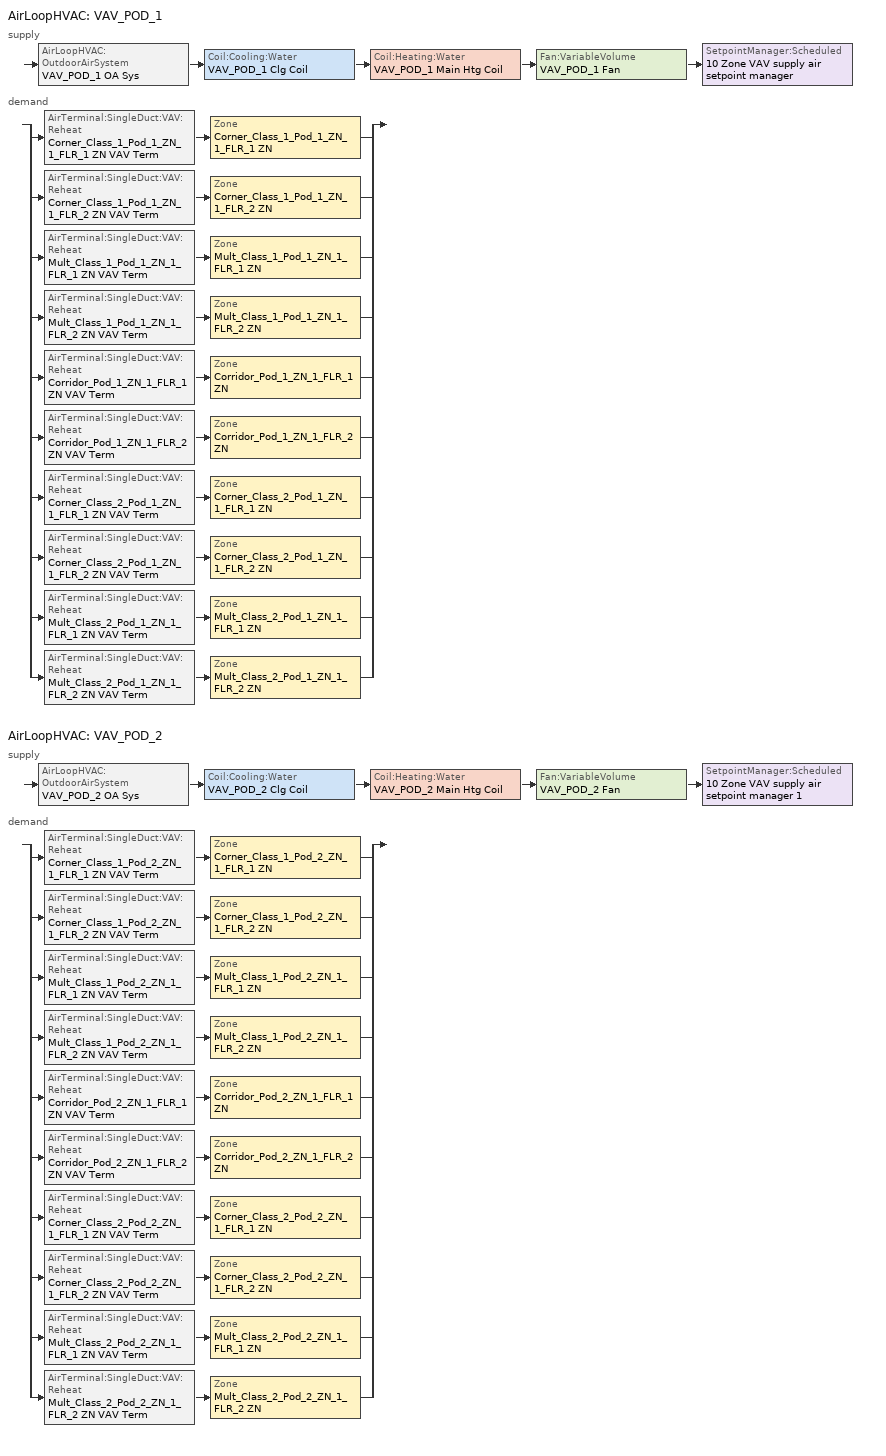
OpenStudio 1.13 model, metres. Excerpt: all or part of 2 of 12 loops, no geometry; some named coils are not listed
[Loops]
AirLoopHVAC 'VAV_POD_1'
 supply: AirLoopHVAC:OutdoorAirSystem 'VAV_POD_1 OA Sys' > Coil:Cooling:Water 'VAV_POD_1 Clg Coil' > Coil:Heating:Water 'VAV_POD_1 Main Htg Coil' > Fan:VariableVolume 'VAV_POD_1 Fan' > SetpointManager:Scheduled '10 Zone VAV supply air setpoint manager'
 demand: split
  | AirTerminal:SingleDuct:VAV:Reheat 'Corner_Class_1_Pod_1_ZN_1_FLR_1 ZN VAV Term' > Zone 'Corner_Class_1_Pod_1_ZN_1_FLR_1 ZN'
  | AirTerminal:SingleDuct:VAV:Reheat 'Corner_Class_1_Pod_1_ZN_1_FLR_2 ZN VAV Term' > Zone 'Corner_Class_1_Pod_1_ZN_1_FLR_2 ZN'
  | AirTerminal:SingleDuct:VAV:Reheat 'Mult_Class_1_Pod_1_ZN_1_FLR_1 ZN VAV Term' > Zone 'Mult_Class_1_Pod_1_ZN_1_FLR_1 ZN'
  | AirTerminal:SingleDuct:VAV:Reheat 'Mult_Class_1_Pod_1_ZN_1_FLR_2 ZN VAV Term' > Zone 'Mult_Class_1_Pod_1_ZN_1_FLR_2 ZN'
  | AirTerminal:SingleDuct:VAV:Reheat 'Corridor_Pod_1_ZN_1_FLR_1 ZN VAV Term' > Zone 'Corridor_Pod_1_ZN_1_FLR_1 ZN'
  | AirTerminal:SingleDuct:VAV:Reheat 'Corridor_Pod_1_ZN_1_FLR_2 ZN VAV Term' > Zone 'Corridor_Pod_1_ZN_1_FLR_2 ZN'
  | AirTerminal:SingleDuct:VAV:Reheat 'Corner_Class_2_Pod_1_ZN_1_FLR_1 ZN VAV Term' > Zone 'Corner_Class_2_Pod_1_ZN_1_FLR_1 ZN'
  | AirTerminal:SingleDuct:VAV:Reheat 'Corner_Class_2_Pod_1_ZN_1_FLR_2 ZN VAV Term' > Zone 'Corner_Class_2_Pod_1_ZN_1_FLR_2 ZN'
  | AirTerminal:SingleDuct:VAV:Reheat 'Mult_Class_2_Pod_1_ZN_1_FLR_1 ZN VAV Term' > Zone 'Mult_Class_2_Pod_1_ZN_1_FLR_1 ZN'
  | AirTerminal:SingleDuct:VAV:Reheat 'Mult_Class_2_Pod_1_ZN_1_FLR_2 ZN VAV Term' > Zone 'Mult_Class_2_Pod_1_ZN_1_FLR_2 ZN'
AirLoopHVAC 'VAV_POD_2'
 supply: AirLoopHVAC:OutdoorAirSystem 'VAV_POD_2 OA Sys' > Coil:Cooling:Water 'VAV_POD_2 Clg Coil' > Coil:Heating:Water 'VAV_POD_2 Main Htg Coil' > Fan:VariableVolume 'VAV_POD_2 Fan' > SetpointManager:Scheduled '10 Zone VAV supply air setpoint manager 1'
 demand: split
  | AirTerminal:SingleDuct:VAV:Reheat 'Corner_Class_1_Pod_2_ZN_1_FLR_1 ZN VAV Term' > Zone 'Corner_Class_1_Pod_2_ZN_1_FLR_1 ZN'
  | AirTerminal:SingleDuct:VAV:Reheat 'Corner_Class_1_Pod_2_ZN_1_FLR_2 ZN VAV Term' > Zone 'Corner_Class_1_Pod_2_ZN_1_FLR_2 ZN'
  | AirTerminal:SingleDuct:VAV:Reheat 'Mult_Class_1_Pod_2_ZN_1_FLR_1 ZN VAV Term' > Zone 'Mult_Class_1_Pod_2_ZN_1_FLR_1 ZN'
  | AirTerminal:SingleDuct:VAV:Reheat 'Mult_Class_1_Pod_2_ZN_1_FLR_2 ZN VAV Term' > Zone 'Mult_Class_1_Pod_2_ZN_1_FLR_2 ZN'
  | AirTerminal:SingleDuct:VAV:Reheat 'Corridor_Pod_2_ZN_1_FLR_1 ZN VAV Term' > Zone 'Corridor_Pod_2_ZN_1_FLR_1 ZN'
  | AirTerminal:SingleDuct:VAV:Reheat 'Corridor_Pod_2_ZN_1_FLR_2 ZN VAV Term' > Zone 'Corridor_Pod_2_ZN_1_FLR_2 ZN'
  | AirTerminal:SingleDuct:VAV:Reheat 'Corner_Class_2_Pod_2_ZN_1_FLR_1 ZN VAV Term' > Zone 'Corner_Class_2_Pod_2_ZN_1_FLR_1 ZN'
  | AirTerminal:SingleDuct:VAV:Reheat 'Corner_Class_2_Pod_2_ZN_1_FLR_2 ZN VAV Term' > Zone 'Corner_Class_2_Pod_2_ZN_1_FLR_2 ZN'
  | AirTerminal:SingleDuct:VAV:Reheat 'Mult_Class_2_Pod_2_ZN_1_FLR_1 ZN VAV Term' > Zone 'Mult_Class_2_Pod_2_ZN_1_FLR_1 ZN'
  | AirTerminal:SingleDuct:VAV:Reheat 'Mult_Class_2_Pod_2_ZN_1_FLR_2 ZN VAV Term' > Zone 'Mult_Class_2_Pod_2_ZN_1_FLR_2 ZN'
[Sizing:Zone] Zone Cooling Design Supply Air Temperature Input Method=SupplyAirTemperature; Zone Cooling Design Supply Air Temperature {C}=12.8; Zone Cooling Design Supply Air Temperature Difference {deltaC}=11.11; Zone Heating Design Supply Air Temperature Input Method=SupplyAirTemperature; Zone Heating Design Supply Air Temperature {C}=40; Zone Heating Design Supply Air Temperature Difference {deltaC}=11.11; Zone Cooling Design Supply Air Humidity Ratio {kg-H2O/kg-air}=0.0085; Zone Heating Design Supply Air Humidity Ratio {kg-H2O/kg-air}=0.008; Cooling Design Air Flow Method=DesignDay; Heating Design Air Flow Method=DesignDay; Account for Dedicated Outdoor Air System=No; Dedicated Outdoor Air System Control Strategy=NeutralSupplyAir; Dedicated Outdoor Air Low Setpoint Temperature for Design {C}=autosize; Dedicated Outdoor Air High Setpoint Temperature for Design {C}=autosize
Corridor_Pod_1_ZN_1_FLR_2 ZN; Corner_Class_1_Pod_1_ZN_1_FLR_2 ZN; Mult_Class_2_Pod_1_ZN_1_FLR_1 ZN; Mult_Class_2_Pod_1_ZN_1_FLR_2 ZN; Corner_Class_2_Pod_2_ZN_1_FLR_2 ZN; Mult_Class_1_Pod_1_ZN_1_FLR_2 ZN; Corridor_Pod_2_ZN_1_FLR_2 ZN; Corner_Class_1_Pod_2_ZN_1_FLR_1 ZN; Corridor_Pod_2_ZN_1_FLR_1 ZN; Mult_Class_1_Pod_1_ZN_1_FLR_1 ZN; Corner_Class_2_Pod_1_ZN_1_FLR_2 ZN; Mult_Class_1_Pod_2_ZN_1_FLR_1 ZN; Mult_Class_1_Pod_2_ZN_1_FLR_2 ZN; Mult_Class_2_Pod_2_ZN_1_FLR_1 ZN; Corner_Class_2_Pod_1_ZN_1_FLR_1 ZN; Corridor_Pod_1_ZN_1_FLR_1 ZN; Corner_Class_2_Pod_2_ZN_1_FLR_1 ZN; Corner_Class_1_Pod_2_ZN_1_FLR_2 ZN; Mult_Class_2_Pod_2_ZN_1_FLR_2 ZN; Corner_Class_1_Pod_1_ZN_1_FLR_1 ZN
[Zone equipment]
Corridor_Pod_1_ZN_1_FLR_2 ZN: Corridor_Pod_1_ZN_1_FLR_2 ZN VAV Term
Corner_Class_1_Pod_1_ZN_1_FLR_2 ZN: Corner_Class_1_Pod_1_ZN_1_FLR_2 ZN VAV Term
Mult_Class_2_Pod_1_ZN_1_FLR_1 ZN: Mult_Class_2_Pod_1_ZN_1_FLR_1 ZN VAV Term
Mult_Class_2_Pod_1_ZN_1_FLR_2 ZN: Mult_Class_2_Pod_1_ZN_1_FLR_2 ZN VAV Term
Corner_Class_2_Pod_2_ZN_1_FLR_2 ZN: Corner_Class_2_Pod_2_ZN_1_FLR_2 ZN VAV Term
Mult_Class_1_Pod_1_ZN_1_FLR_2 ZN: Mult_Class_1_Pod_1_ZN_1_FLR_2 ZN VAV Term
Corridor_Pod_2_ZN_1_FLR_2 ZN: Corridor_Pod_2_ZN_1_FLR_2 ZN VAV Term
Corner_Class_1_Pod_2_ZN_1_FLR_1 ZN: Corner_Class_1_Pod_2_ZN_1_FLR_1 ZN VAV Term
Corridor_Pod_2_ZN_1_FLR_1 ZN: Corridor_Pod_2_ZN_1_FLR_1 ZN VAV Term
Mult_Class_1_Pod_1_ZN_1_FLR_1 ZN: Mult_Class_1_Pod_1_ZN_1_FLR_1 ZN VAV Term
Corner_Class_2_Pod_1_ZN_1_FLR_2 ZN: Corner_Class_2_Pod_1_ZN_1_FLR_2 ZN VAV Term
Mult_Class_1_Pod_2_ZN_1_FLR_1 ZN: Mult_Class_1_Pod_2_ZN_1_FLR_1 ZN VAV Term
Mult_Class_1_Pod_2_ZN_1_FLR_2 ZN: Mult_Class_1_Pod_2_ZN_1_FLR_2 ZN VAV Term
Mult_Class_2_Pod_2_ZN_1_FLR_1 ZN: Mult_Class_2_Pod_2_ZN_1_FLR_1 ZN VAV Term
Corner_Class_2_Pod_1_ZN_1_FLR_1 ZN: Corner_Class_2_Pod_1_ZN_1_FLR_1 ZN VAV Term
Corridor_Pod_1_ZN_1_FLR_1 ZN: Corridor_Pod_1_ZN_1_FLR_1 ZN VAV Term
Corner_Class_2_Pod_2_ZN_1_FLR_1 ZN: Corner_Class_2_Pod_2_ZN_1_FLR_1 ZN VAV Term
Corner_Class_1_Pod_2_ZN_1_FLR_2 ZN: Corner_Class_1_Pod_2_ZN_1_FLR_2 ZN VAV Term
Mult_Class_2_Pod_2_ZN_1_FLR_2 ZN: Mult_Class_2_Pod_2_ZN_1_FLR_2 ZN VAV Term
Corner_Class_1_Pod_1_ZN_1_FLR_1 ZN: Corner_Class_1_Pod_1_ZN_1_FLR_1 ZN VAV Term
[SetpointManager:Scheduled] Control Variable=Temperature
Name | Schedule
10 Zone VAV supply air setpoint manager | Supply Air Temp - 55.04F
10 Zone VAV supply air setpoint manager 1 | Supply Air Temp - 55.04F 1
[AirLoopHVAC] Availability Schedule=SecondarySchool VAV Operation; Design Supply Air Flow Rate {m3/s}=AutoSize
Name | Availability Manager
VAV_POD_1 | Availability Manager Night Cycle 1
VAV_POD_2 | Availability Manager Night Cycle 2
[Sizing:System] Type of Load to Size On=Sensible; Design Outdoor Air Flow Rate {m3/s}=Autosize; Minimum System Air Flow Ratio=0.3; Preheat Design Temperature {C}=7; Preheat Design Humidity Ratio {kg-H2O/kg-Air}=0.008; Precool Design Temperature {C}=12.8; Precool Design Humidity Ratio {kg-H2O/kg-Air}=0.008; Central Cooling Design Supply Air Temperature {C}=12.8; Central Heating Design Supply Air Temperature {C}=12.8; Sizing Option=Coincident; 100% Outdoor Air in Cooling=No; 100% Outdoor Air in Heating=No; Central Cooling Design Supply Air Humidity Ratio {kg-H2O/kg-Air}=0.0085; Central Heating Design Supply Air Humidity Ratio {kg-H2O/kg-Air}=0.008; Cooling Design Air Flow Method=DesignDay; Cooling Design Air Flow Rate {m3/s}=0; Heating Design Air Flow Method=DesignDay; Heating Design Air Flow Rate {m3/s}=0; System Outdoor Air Method=ZoneSum; Zone Maximum Outdoor Air Fraction=1; Cooling Supply Air Flow Rate Per Floor Area {m3/s-m2}=0.00996765; Cooling Fraction of Autosized Cooling Supply Air Flow Rate=1; Cooling Supply Air Flow Rate Per Unit Cooling Capacity {m3/s-W}=3.94755e-05; Heating Supply Air Flow Rate Per Floor Area {m3/s-m2}=0.00996765; Heating Fraction of Autosized Heating Supply Air Flow Rate=1; Heating Fraction of Autosized Cooling Supply Air Flow Rate=1; Heating Supply Air Flow Rate Per Unit Heating Capacity {m3/s-W}=3.15882e-05; Cooling Design Capacity Method=CoolingDesignCapacity; Cooling Design Capacity {W}=autosize; Cooling Design Capacity Per Floor Area {W/m2}=234.7; Fraction of Autosized Cooling Design Capacity=1; Heating Design Capacity Method=HeatingDesignCapacity; Heating Design Capacity {W}=autosize; Heating Design Capacity Per Floor Area {W/m2}=157; Fraction of Autosized Heating Design Capacity=1; Central Cooling Capacity Control Method=OnOff
VAV_POD_1; VAV_POD_2
[Fan:VariableVolume] Availability Schedule=Always On Discrete; Fan Efficiency=0.6006; Pressure Rise {Pa}=1389.92; Maximum Flow Rate {m3/s}=Autosize; Fan Power Minimum Flow Rate Input Method=Fraction; Fan Power Minimum Flow Fraction=0.7; Fan Power Minimum Air Flow Rate {m3/s}=0; Motor Efficiency=0.924; Motor In Airstream Fraction=1; Fan Power Coefficient 1=0.1631; Fan Power Coefficient 2=1.5901; Fan Power Coefficient 3=-0.8817; Fan Power Coefficient 4=0.1281; Fan Power Coefficient 5=0
VAV_POD_1 Fan; VAV_POD_2 Fan
[Controller:OutdoorAir] Minimum Outdoor Air Flow Rate {m3/s}=Autosize; Maximum Outdoor Air Flow Rate {m3/s}=Autosize; Economizer Control Type=DifferentialDryBulb; Economizer Control Action Type=ModulateFlow; Lockout Type=LockoutWithCompressor; Minimum Limit Type=FixedMinimum; Minimum Outdoor Air Schedule=SecondarySchool VAV Operation; High Humidity Control=No; Heat Recovery Bypass Control Type=BypassWhenOAFlowGreaterThanMinimum
Name | Controller Mechanical Ventilation
VAV_POD_1 OA Controller | VAV_POD_1 Vent Controller
VAV_POD_2 OA Controller | VAV_POD_2 Vent Controller
[Controller:MechanicalVentilation] Availability Schedule=Always On Discrete; System Outdoor Air Method=ZoneSum
VAV_POD_1 Vent Controller; VAV_POD_2 Vent Controller
[AirLoopHVAC:OutdoorAirSystem]
Name | Controller
VAV_POD_1 OA Sys | VAV_POD_1 OA Controller
VAV_POD_2 OA Sys | VAV_POD_2 OA Controller
[AvailabilityManager:NightCycle] Control Type=CycleOnAny; Thermostat Tolerance {deltaC}=1; Cycling Run Time {s}=3600
Availability Manager Night Cycle 1; Availability Manager Night Cycle 2
[AirTerminal:SingleDuct:VAV:Reheat] Availability Schedule=Always On Discrete; Maximum Air Flow Rate {m3/s}=AutoSize; Zone Minimum Air Flow Input Method=Constant; Constant Minimum Air Flow Fraction=0.3; Fixed Minimum Air Flow Rate {m3/s}=0; Maximum Hot Water or Steam Flow Rate {m3/s}=AutoSize; Minimum Hot Water or Steam Flow Rate {m3/s}=0; Convergence Tolerance=0.001; Damper Heating Action=Normal; Maximum Flow per Zone Floor Area During Reheat {m3/s-m2}=0; Maximum Flow Fraction During Reheat=0.5; Maximum Reheat Air Temperature {C}=40; Control For Outdoor Air=No
Name | Reheat Coil
Corner_Class_1_Pod_1_ZN_1_FLR_1 ZN VAV Term | Corner_Class_1_Pod_1_ZN_1_FLR_1 ZN Rht Coil
Corner_Class_1_Pod_1_ZN_1_FLR_2 ZN VAV Term | Corner_Class_1_Pod_1_ZN_1_FLR_2 ZN Rht Coil
Mult_Class_1_Pod_1_ZN_1_FLR_1 ZN VAV Term | Mult_Class_1_Pod_1_ZN_1_FLR_1 ZN Rht Coil
Mult_Class_1_Pod_1_ZN_1_FLR_2 ZN VAV Term | Mult_Class_1_Pod_1_ZN_1_FLR_2 ZN Rht Coil
Corridor_Pod_1_ZN_1_FLR_1 ZN VAV Term | Corridor_Pod_1_ZN_1_FLR_1 ZN Rht Coil
Corridor_Pod_1_ZN_1_FLR_2 ZN VAV Term | Corridor_Pod_1_ZN_1_FLR_2 ZN Rht Coil
Corner_Class_2_Pod_1_ZN_1_FLR_1 ZN VAV Term | Corner_Class_2_Pod_1_ZN_1_FLR_1 ZN Rht Coil
Corner_Class_2_Pod_1_ZN_1_FLR_2 ZN VAV Term | Corner_Class_2_Pod_1_ZN_1_FLR_2 ZN Rht Coil
Mult_Class_2_Pod_1_ZN_1_FLR_1 ZN VAV Term | Mult_Class_2_Pod_1_ZN_1_FLR_1 ZN Rht Coil
Mult_Class_2_Pod_1_ZN_1_FLR_2 ZN VAV Term | Mult_Class_2_Pod_1_ZN_1_FLR_2 ZN Rht Coil
Corner_Class_1_Pod_2_ZN_1_FLR_1 ZN VAV Term | Corner_Class_1_Pod_2_ZN_1_FLR_1 ZN Rht Coil
Corner_Class_1_Pod_2_ZN_1_FLR_2 ZN VAV Term | Corner_Class_1_Pod_2_ZN_1_FLR_2 ZN Rht Coil
Mult_Class_1_Pod_2_ZN_1_FLR_1 ZN VAV Term | Mult_Class_1_Pod_2_ZN_1_FLR_1 ZN Rht Coil
Mult_Class_1_Pod_2_ZN_1_FLR_2 ZN VAV Term | Mult_Class_1_Pod_2_ZN_1_FLR_2 ZN Rht Coil
Corridor_Pod_2_ZN_1_FLR_1 ZN VAV Term | Corridor_Pod_2_ZN_1_FLR_1 ZN Rht Coil
Corridor_Pod_2_ZN_1_FLR_2 ZN VAV Term | Corridor_Pod_2_ZN_1_FLR_2 ZN Rht Coil
Corner_Class_2_Pod_2_ZN_1_FLR_1 ZN VAV Term | Corner_Class_2_Pod_2_ZN_1_FLR_1 ZN Rht Coil
Corner_Class_2_Pod_2_ZN_1_FLR_2 ZN VAV Term | Corner_Class_2_Pod_2_ZN_1_FLR_2 ZN Rht Coil
Mult_Class_2_Pod_2_ZN_1_FLR_1 ZN VAV Term | Mult_Class_2_Pod_2_ZN_1_FLR_1 ZN Rht Coil
Mult_Class_2_Pod_2_ZN_1_FLR_2 ZN VAV Term | Mult_Class_2_Pod_2_ZN_1_FLR_2 ZN Rht Coil
[Schedule:Ruleset]
Name | Default Day Schedule | Summer Design Day Schedule | Winter Design Day Schedule
SecondarySchool VAV Operation | SecondarySchool VAV Operation Default | SecondarySchool VAV Operation Summer Design Day | SecondarySchool VAV Operation Winter Design Day
Supply Air Temp - 55.04F | Supply Air Temp - 55.04F Default
Supply Air Temp - 55.04F 1 | Supply Air Temp - 55.04F Default 1
[Schedule:Day]
SecondarySchool VAV Operation Default; SecondarySchool VAV Operation Summer Design Day: 6, 0, 0, 22, 0, 1, 24, 0, 0
SecondarySchool VAV Operation Winter Design Day; SecondarySchool VAV Operation Sat|WntrDsn Day: 6, 0, 0, 18, 0, 1, 24, 0, 0
SecondarySchool VAV Operation Sun Day: 24, 0, 0
Supply Air Temp - 55.04F Default; Supply Air Temp - 55.04F Default 1: 24, 0, 12.8
[Schedule:Rule] Schedule Ruleset=SecondarySchool VAV Operation; Date Specification Type=DateRange; Start Month=1; Start Day=1; End Month=12; End Day=31
Name | Rule Order | Day Schedule | Apply Saturday | Apply Sunday
Schedule Rule 46 | 1 | SecondarySchool VAV Operation Sat|WntrDsn Day | Yes
Schedule Rule 47 | 0 | SecondarySchool VAV Operation Sun Day |  | Yes
[Schedule:Constant]
Always On Discrete: Value=1
